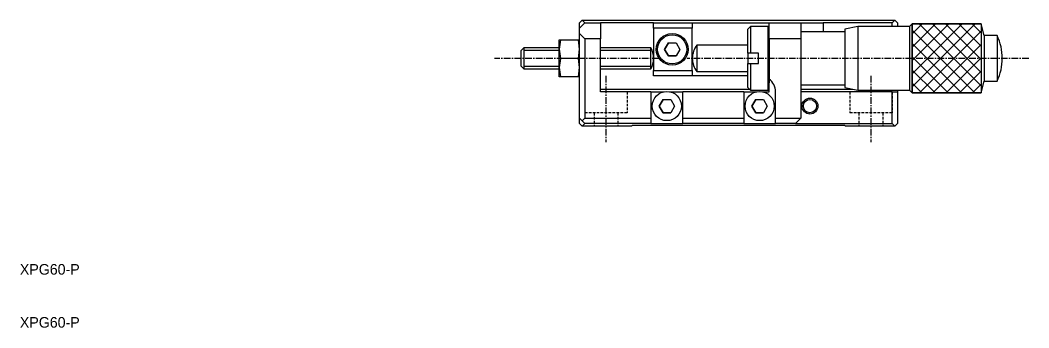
# Model space of a CAD drawing. Extents: x 10 to 368, y 10 to 254.
# Drawn here: x 10.1 to 200.4, y 10 to 68 of the extents above; entities that cross this region are included whole.
import ezdxf

# ---------------------------------------------------------------- set-up
doc = ezdxf.new("R2010")
doc.units = 0
doc.linetypes.add('CENTER', pattern=[2, 1.25, -0.25, 0.25, -0.25])
doc.linetypes.add('DASHED', pattern=[0.75, 0.5, -0.25])
doc.layers.get('0').update_dxf_attribs({"linetype": 'CONTINUOUS'})
doc.layers.add('CENTER', color=1, linetype='CENTER')
doc.styles.get("Standard").update_dxf_attribs({"font": 'FGP教科書体NT-M'})

msp = doc.modelspace()

# ---------------------------------------------------------------- linework, layer by layer
at = {"color": 7, "linetype": 'CONTINUOUS'}
for p, q in [((116.099996, 68), (115.599996, 67.5)), ((116.599996, 67.5), (115.599996, 66.5)), ((115.599996, 66.5), (115.599996, 67.5)), ((116.599996, 67.5), (116.099996, 68)), ((116.099996, 68), (175.099996, 68)), ((116.599996, 67.5), (119.599996, 67.5)), ((119.599996, 67.5), (119.599996, 64.5)), ((129.599996, 67.5), (119.599996, 67.5)), ((129.599996, 66.5), (129.599996, 67.5)), ((129.599996, 67.5), (136.899996, 67.5)), ((136.899996, 67.5), (136.899996, 66.5)), ((136.899996, 67.5), (151.399996, 67.5)), ((147.899996, 66.8), (147.399996, 66.3)), ((147.899996, 66.8), (147.899996, 61.8)), ((151.199996, 66.8), (147.899996, 66.8)), ((151.199996, 60.8), (151.199996, 66.8)), ((151.399996, 66.6), (151.199996, 66.8)), ((151.399996, 67.5), (157.399996, 67.5)), ((151.399996, 64.5), (151.399996, 67.5)), ((157.399996, 67.5), (161.599996, 67.5)), ((157.399996, 67.5), (157.399996, 64.5)), ((161.599996, 67.5), (161.599996, 65.8)), ((174.599996, 67.5), (161.599996, 67.5)), ((168.149995, 66.799996), (165.649996, 66.299997)), ((168.149995, 66.799996), (168.149996, 55.891591)), ((177.9, 66.799996), (168.149995, 66.799996)), ((175.099996, 68), (174.599996, 67.5)), ((174.599996, 66.799996), (174.599996, 67.5)), ((175.599996, 67.5), (175.099996, 68)), ((175.599996, 67.5), (175.599996, 66.799996)), ((178.400002, 67.299999), (177.9, 66.799996)), ((177.9, 66.799996), (177.900001, 55.891591)), ((178.400002, 67.299999), (191.400003, 67.299999)), ((178.400003, 54.300001), (178.400002, 67.299999)), ((191.989491, 65.1), (191.400003, 67.299999)), ((191.400003, 67.299999), (191.400004, 54.300001)), ((115.599996, 65.5), (115.599996, 66.5)), ((115.599996, 49.5), (115.599996, 65.5)), ((115.599996, 65.5), (116.599996, 64.5)), ((129.599996, 66.5), (129.599996, 58.5)), ((136.899996, 66.5), (129.599996, 66.5)), ((136.899996, 58.5), (136.899996, 66.5)), ((147.399996, 61.8), (147.399996, 66.3)), ((165.649996, 65.8), (157.399996, 65.8)), ((165.649996, 66.299997), (165.649997, 56.300625)), ((165.649996, 66.299997), (165.649996, 65.8)), ((165.649996, 66.049997), (165.649997, 56.505142)), ((165.649996, 66.049997), (165.649996, 65.8)), ((191.989491, 65.1), (191.989492, 57.282305)), ((194.400002, 65.1), (191.989491, 65.1)), ((194.400002, 65.1), (194.400003, 57.282305)), ((111.997069, 64.3), (111.799996, 62.55)), ((111.799996, 64.3), (111.997069, 64.3)), ((111.799996, 62.55), (111.799996, 64.3)), ((111.997069, 64.3), (115.402924, 64.3)), ((115.599996, 62.55), (115.402924, 64.3)), ((115.402924, 64.3), (115.599996, 64.3)), ((116.599996, 64.5), (116.599996, 49.5)), ((119.599996, 64.5), (116.599996, 64.5)), ((119.599996, 54.5), (119.599996, 64.5)), ((131.656621, 62.5), (132.378308, 63.75)), ((132.378308, 63.75), (131.656621, 62.5)), ((132.378308, 63.75), (133.821684, 63.75)), ((133.821684, 63.75), (134.543372, 62.500001)), ((137.777505, 63.299996), (137.777506, 58.754832)), ((147.399996, 63.299996), (137.777505, 63.299996)), ((157.399996, 64.5), (151.399996, 64.5)), ((151.399996, 64.5), (151.399996, 56.9)), ((157.399996, 64.5), (157.399996, 49.5)), ((104.849996, 62.55), (104.599996, 62.3)), ((104.599996, 60.8), (104.599996, 62.3)), ((105.099996, 62.8), (104.849996, 62.55)), ((105.099996, 62.8), (105.099996, 60.8)), ((111.799977, 62.8), (105.099996, 62.8)), ((111.799996, 59.05), (111.799996, 62.55)), ((111.799996, 62.55), (111.997069, 60.8)), ((115.402924, 60.8), (115.599996, 62.55)), ((129.064098, 62.8), (119.600016, 62.8)), ((129.064098, 60.8), (129.064098, 62.800005)), ((129.064098, 60.8), (129.064098, 62.8)), ((132.378309, 61.25), (131.656621, 62.5)), ((131.656621, 62.5), (132.378309, 61.25)), ((133.821685, 61.25), (132.378309, 61.25)), ((132.378309, 61.25), (133.821685, 61.25)), ((134.543372, 62.500001), (133.821685, 61.25)), ((147.399996, 61.800319), (147.399997, 59.799757)), ((147.899996, 61.8), (147.399996, 61.8)), ((149.399996, 61.8), (147.899996, 61.8)), ((149.399996, 59.8), (149.399996, 61.8)), ((104.599996, 59.3), (104.599996, 60.8)), ((104.599996, 59.3), (104.849996, 59.05)), ((104.849996, 59.05), (105.099996, 58.8)), ((105.099996, 60.8), (105.099996, 58.8)), ((111.997069, 60.8), (111.799996, 59.05)), ((111.799996, 59.05), (111.997069, 57.3)), ((111.799996, 57.3), (111.799996, 59.05)), ((115.402924, 60.8), (111.997069, 60.8)), ((115.599996, 59.05), (115.402924, 60.8)), ((115.402924, 57.3), (115.599996, 59.05)), ((129.064098, 58.799995), (129.064098, 60.8)), ((129.064098, 58.8), (129.064098, 60.8)), ((147.399996, 55.3), (147.399996, 59.8)), ((147.399996, 59.8), (147.899996, 59.8)), ((147.899996, 59.8), (147.899996, 54.8)), ((147.899996, 59.8), (149.399996, 59.8)), ((151.199996, 54.8), (151.199996, 60.8)), ((105.099996, 58.8), (111.799977, 58.8)), ((111.997069, 57.3), (111.799996, 57.3)), ((115.402924, 57.3), (111.997069, 57.3)), ((115.599996, 57.3), (115.402924, 57.3)), ((119.600016, 58.8), (129.064098, 58.8)), ((129.599996, 57.5), (129.599996, 58.5)), ((129.599996, 58.5), (136.899996, 58.5)), ((136.899996, 57.5), (129.599996, 57.5)), ((136.899996, 58.5), (136.899996, 57.5)), ((147.399997, 57.5), (136.899996, 57.5)), ((137.777506, 58.754832), (137.777506, 58.300004)), ((137.777506, 58.300004), (147.399997, 58.300004)), ((191.989492, 57.282305), (191.989492, 56.5)), ((194.400003, 57.282305), (194.400003, 56.5)), ((147.399996, 55.3), (147.899996, 54.8)), ((151.399996, 56.9), (151.399996, 56.175068)), ((151.399996, 54.5), (151.399996, 56.175068)), ((157.399997, 55.8), (165.649997, 55.8)), ((165.649997, 56.505142), (165.649997, 55.550003)), ((165.649997, 56.300625), (165.649997, 55.300003)), ((165.649997, 55.8), (165.649997, 55.300003)), ((165.649997, 55.8), (165.649997, 55.550003)), ((165.649997, 55.300003), (168.149996, 54.800004)), ((168.149996, 55.891591), (168.149996, 54.800004)), ((177.900001, 55.891591), (177.900001, 54.800004)), ((178.400003, 55.482554), (178.400003, 54.300001)), ((191.400004, 54.300001), (191.989492, 56.5)), ((191.400004, 55.482554), (191.400004, 54.300001)), ((191.989492, 56.5), (194.400003, 56.5)), ((119.599996, 55), (147.699997, 55)), ((129.099996, 54.5), (119.599996, 54.5)), ((129.099996, 54.5), (129.099996, 49.5)), ((129.099996, 54.5), (131.577982, 54.5)), ((132.622011, 54.5), (135.099996, 54.5)), ((146.599996, 54.5), (135.099996, 54.5)), ((135.099996, 49.5), (135.099996, 54.5)), ((146.599996, 54.5), (146.599996, 49.5)), ((146.599996, 54.5), (149.077982, 54.5)), ((147.899996, 54.8), (151.199996, 54.8)), ((150.122011, 54.5), (151.399996, 54.5)), ((151.199996, 54.8), (151.399996, 55)), ((152.599996, 49.5), (152.599996, 54.5)), ((157.399996, 55), (167.150014, 55)), ((174.599996, 54.5), (157.399996, 54.5)), ((168.149996, 54.800004), (177.900001, 54.800004)), ((174.599996, 48.5), (174.599996, 54.5)), ((174.599996, 54.5), (175.599996, 54.5)), ((175.599996, 54.800004), (175.599996, 54.5)), ((175.599996, 54.5), (175.599996, 48.5)), ((177.900001, 54.800004), (178.400003, 54.300001)), ((191.400004, 54.300001), (178.400003, 54.300001)), ((130.656621, 51.8), (131.378309, 53.05)), ((131.378309, 53.05), (130.656621, 51.8)), ((131.378309, 50.55), (130.656621, 51.8)), ((130.656621, 51.8), (131.378309, 50.55)), ((131.378309, 53.05), (132.821684, 53.05)), ((132.821684, 53.05), (133.543372, 51.8)), ((133.543372, 51.8), (132.821684, 50.55)), ((148.156621, 51.8), (148.878309, 53.05)), ((148.878309, 53.05), (148.156621, 51.8)), ((148.878309, 50.55), (148.156621, 51.8)), ((148.156621, 51.8), (148.878309, 50.55)), ((148.878309, 53.05), (150.321684, 53.05)), ((150.321684, 53.05), (151.043372, 51.8)), ((151.043372, 51.8), (150.321684, 50.55)), ((116.099996, 49), (115.599996, 49.5)), ((115.599996, 48.5), (115.599996, 49.5)), ((116.599996, 49.5), (116.099996, 49)), ((116.599996, 49.5), (129.099996, 49.5)), ((129.099996, 49.5), (129.099996, 48.5)), ((132.821684, 50.55), (131.378309, 50.55)), ((131.378309, 50.55), (132.821684, 50.55)), ((135.099996, 48.5), (135.099996, 49.5)), ((135.099996, 49.5), (146.599996, 49.5)), ((146.599996, 49.5), (146.599996, 48.5)), ((150.321684, 50.55), (148.878309, 50.55)), ((148.878309, 50.55), (150.321684, 50.55)), ((152.599996, 48.5), (152.599996, 49.5)), ((152.599996, 49.5), (157.399996, 49.5)), ((156.399996, 48.5), (157.399996, 49.5)), ((116.099996, 48), (115.599996, 48.5)), ((116.099996, 49), (116.599996, 48.5)), ((116.599996, 48.5), (116.099996, 48)), ((125.399996, 48), (116.099996, 48)), ((129.099996, 48.5), (116.599996, 48.5)), ((125.399996, 48), (125.599996, 48.2)), ((125.599996, 48.2), (165.599996, 48.2)), ((129.099996, 48.5), (135.099996, 48.5)), ((146.599996, 48.5), (135.099996, 48.5)), ((146.599996, 48.5), (152.599996, 48.5)), ((156.399996, 48.5), (152.599996, 48.5)), ((156.399996, 48.5), (174.599996, 48.5)), ((165.599996, 48.2), (165.799996, 48)), ((175.099996, 48), (165.799996, 48)), ((175.099996, 48), (174.599996, 48.5)), ((175.599996, 48.5), (175.099996, 48))]:
    msp.add_line(p, q, dxfattribs=at)
at = {"color": 3, "linetype": 'CONTINUOUS'}
for p, q in [((178.400002, 67.299999), (178.400003, 55.482554)), ((191.400003, 67.299999), (178.400002, 67.299999)), ((178.400002, 65.400002), (180.299999, 67.299999)), ((178.400002, 62.900002), (182.799999, 67.299999)), ((178.400003, 60.400003), (185.299999, 67.299999)), ((178.400003, 57.900003), (187.799999, 67.299999)), ((178.400003, 55.400003), (190.299999, 67.299999)), ((179.700001, 67.299999), (191.400004, 55.599996)), ((182.200001, 67.299999), (191.400004, 58.099996)), ((184.700001, 67.299999), (191.400004, 60.599996)), ((187.200001, 67.299999), (191.400003, 63.099997)), ((189.700001, 67.299999), (191.400003, 65.599997)), ((191.400003, 67.299999), (191.400004, 55.482554)), ((178.400002, 66.099998), (190.199999, 54.300001)), ((179.800001, 54.300001), (191.400003, 65.900003)), ((178.400002, 63.599998), (187.699999, 54.300001)), ((182.300001, 54.300001), (191.400003, 63.400003)), ((111.799977, 62.3), (105.099996, 62.3)), ((129.064098, 62.3), (119.600016, 62.3)), ((178.400002, 61.099998), (185.199999, 54.300001)), ((105.099996, 59.3), (111.799977, 59.3)), ((119.600016, 59.3), (129.064098, 59.3)), ((184.800001, 54.300001), (191.400003, 60.900003)), ((178.400003, 58.599997), (182.699999, 54.300001)), ((187.300001, 54.300001), (191.400004, 58.400004)), ((178.400003, 56.099997), (180.199999, 54.300001)), ((189.800001, 54.300001), (191.400004, 55.900004)), ((178.400003, 54.300001), (191.400004, 54.300001))]:
    msp.add_line(p, q, dxfattribs=at)
at = {"color": 3, "linetype": 'DASHED'}
for p, q in [((116.599996, 54.5), (116.599996, 50.5)), ((124.599996, 54.5), (124.599996, 50.5)), ((166.599996, 54.5), (166.599996, 50.5)), ((174.599996, 54.5), (174.599996, 50.5)), ((124.599996, 50.5), (116.599996, 50.5)), ((118.349996, 50.5), (118.349996, 48)), ((122.849996, 50.5), (122.849996, 48)), ((174.599996, 50.5), (166.599996, 50.5)), ((168.349996, 50.5), (168.349996, 48)), ((172.849996, 50.5), (172.849996, 48))]:
    msp.add_line(p, q, dxfattribs=at)
at = {"color": 7, "linetype": 'CONTINUOUS'}
for centre, radius in [((133.099996, 62.5), 3), ((133.099996, 62.5), 2.75), ((132.099996, 51.8), 2.75), ((149.599996, 51.8), 2.75), ((159.099996, 51.8), 1.25)]:
    msp.add_circle(centre, radius, dxfattribs=at)
at = {"color": 3, "linetype": 'CONTINUOUS'}
msp.add_circle((159.099996, 51.8), 1.5, dxfattribs=at)
at = {"color": 7, "linetype": 'CONTINUOUS'}
for centre, radius, start, end in [((185.655002, 60.800001), 9.745001, 333.816205, 26.183788), ((140.900001, 60.800002), 3.999997, 141.31782, 180), ((125.599996, 60.8), 4, 0, 30), ((125.599996, 60.8), 4, 330, 0), ((140.900001, 60.800002), 3.999997, 180, 218.682198), ((149.599996, 54.5), 3, 0, 53.130102)]:
    msp.add_arc(centre, radius, start, end, dxfattribs=at)
at = {"layer": 'CENTER', "color": 1, "linetype": 'CENTER'}
for p, q in [((130.599996, 60.8), (99.599996, 60.8)), ((200.400004, 60.8), (135.900005, 60.8)), ((120.599996, 57.5), (120.599996, 45)), ((170.599996, 57.5), (170.599996, 45))]:
    msp.add_line(p, q, dxfattribs=at)

# ---------------------------------------------------------------- texts
at = {"color": 7, "linetype": 'CONTINUOUS'}
for p in [(10, 20), (10, 10)]:
    msp.add_text('XPG60-P', height=2, dxfattribs=at).set_placement(p)

doc.saveas('drawing.dxf')
